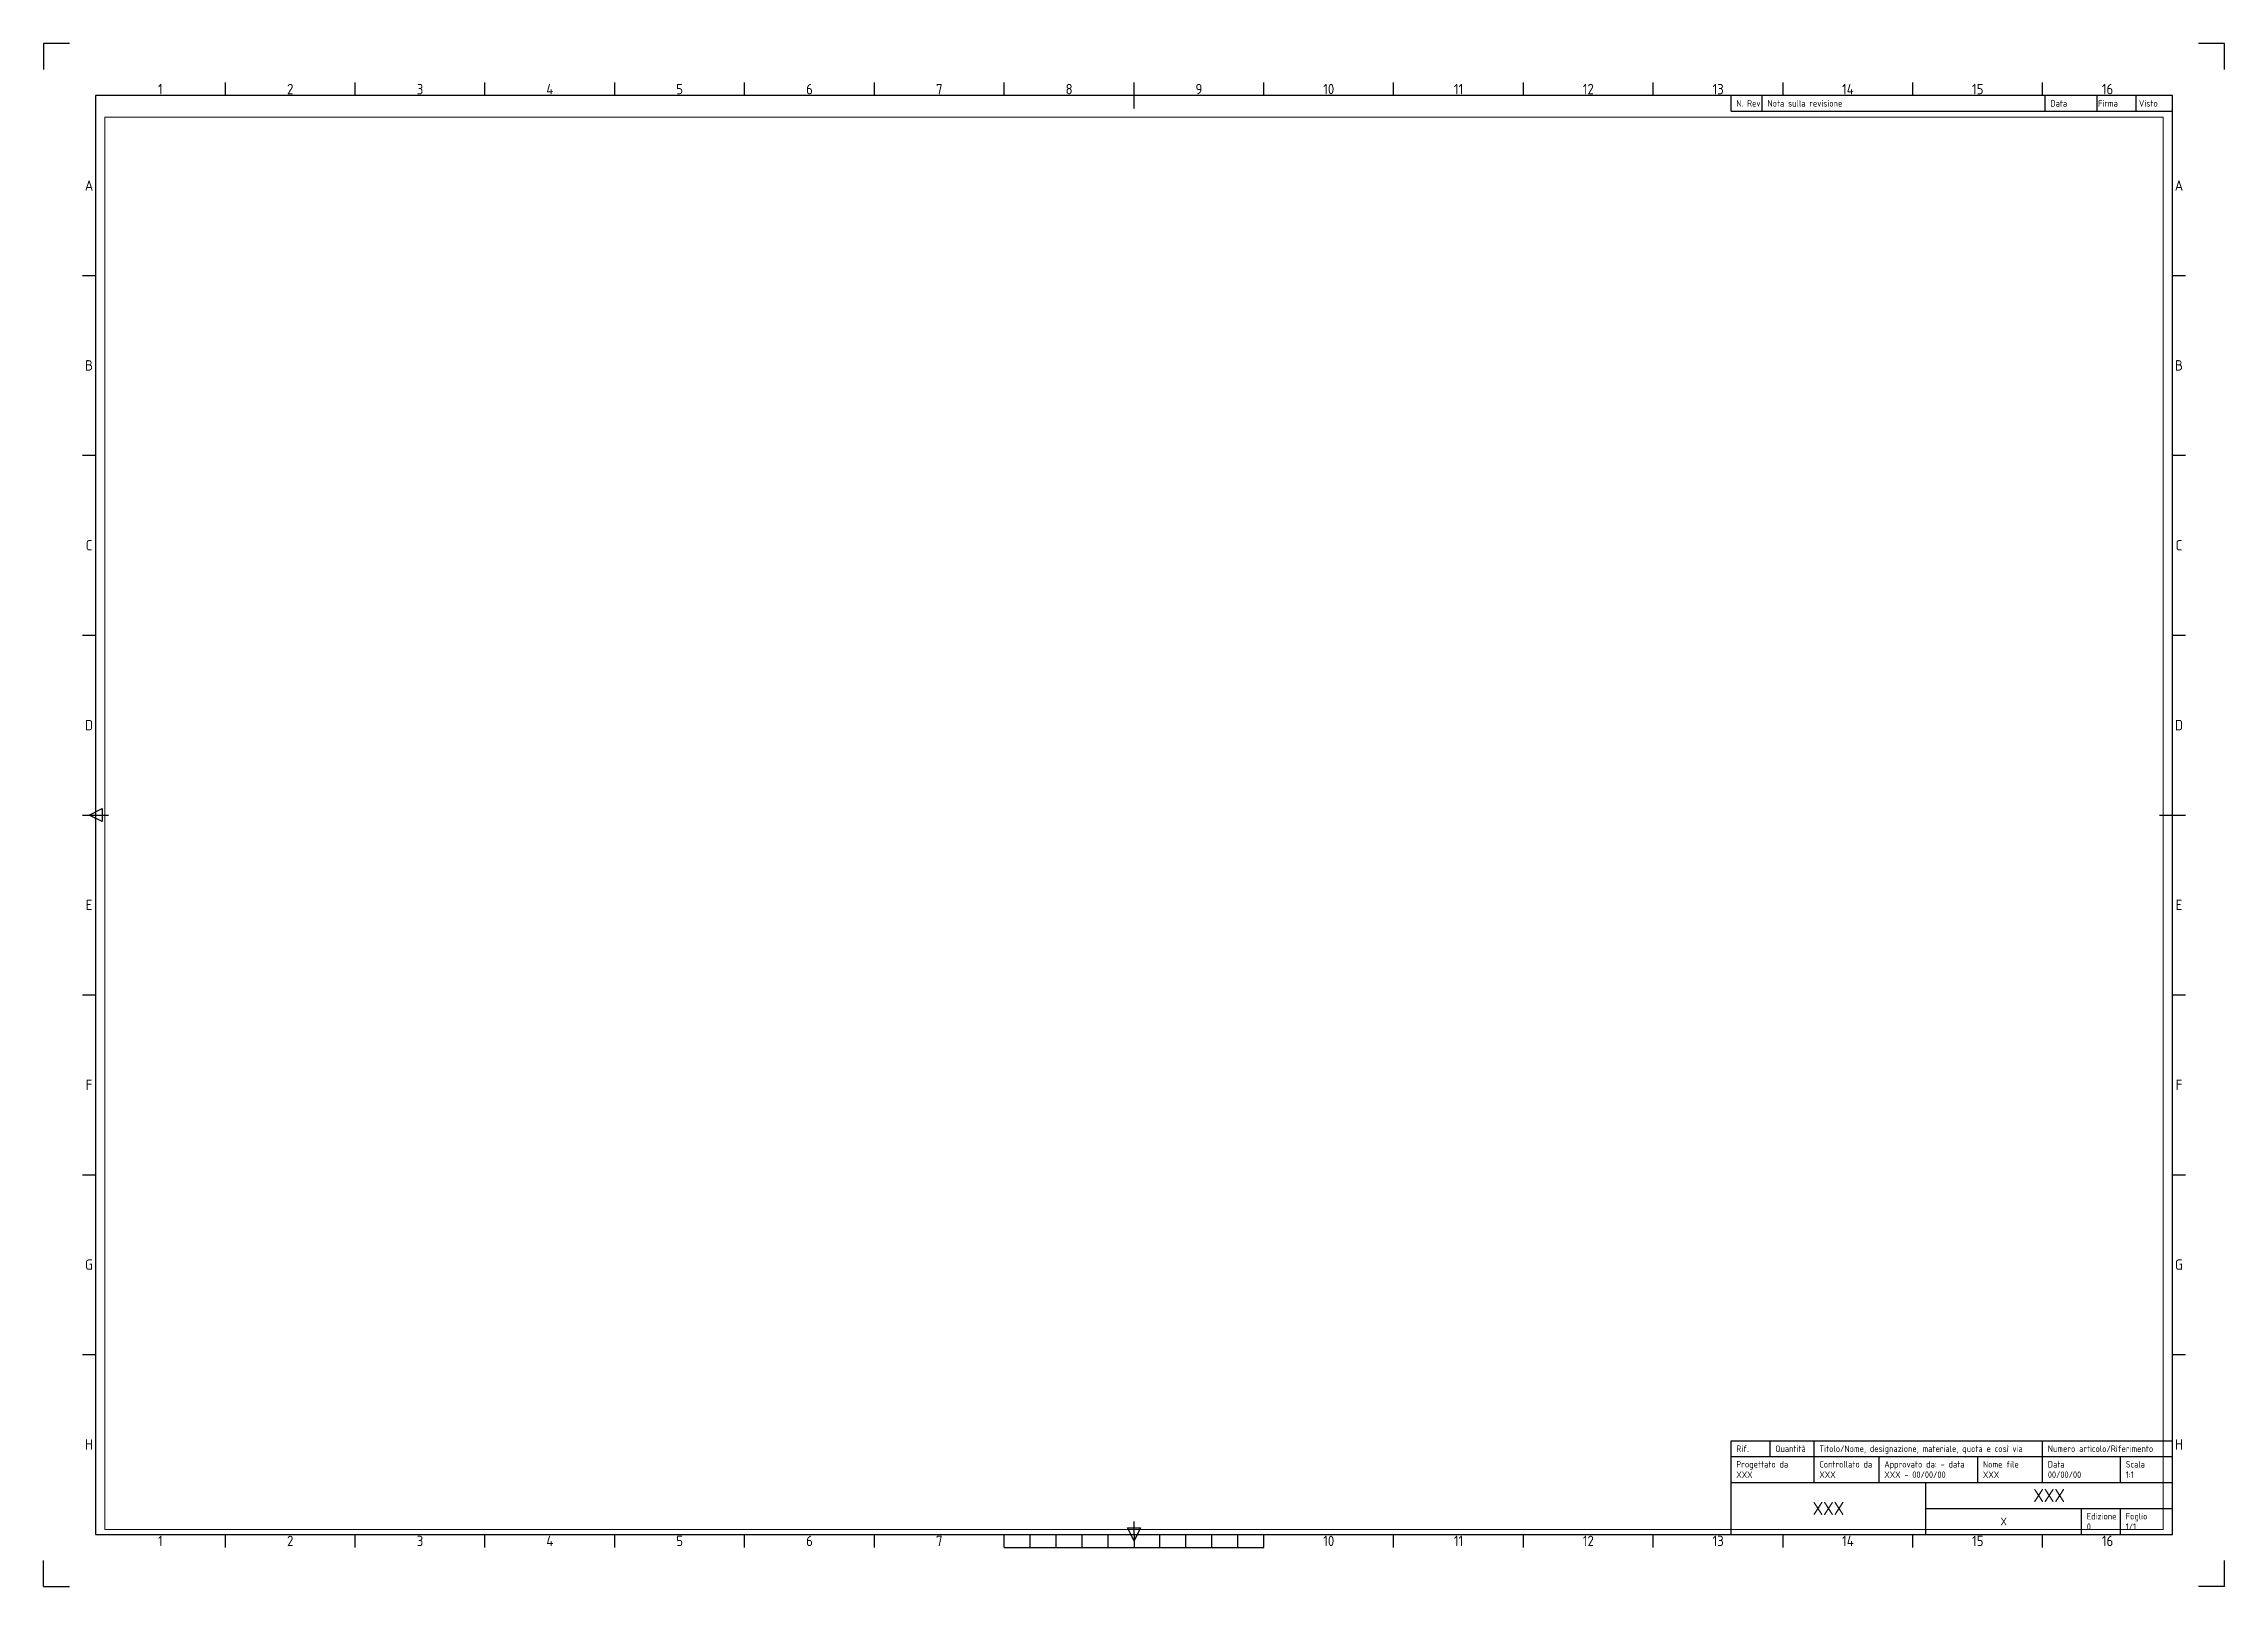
# Paper-space layout 'Layout ISO A1' of a CAD drawing. Header units: millimetres. Extents: x 0 to 840, y 0 to 594.
import ezdxf
from ezdxf.enums import TextEntityAlignment as Align

# ---------------------------------------------------------------- set-up
doc = ezdxf.new("R2010")
doc.units = ezdxf.units.MM
doc.header["$LTSCALE"] = 10
doc.layers.add('Cartiglio', color=7, linetype='Continuous')
doc.layers.add('Finestra', color=5, linetype='Continuous')
doc.styles.add('Proporzionale ISO', font='isocp.shx')

# ---------------------------------------------------------------- blocks, each defined once
blk = doc.blocks.new('Cartiglio ISO A1')
at = {"layer": 'Cartiglio'}
for p, q in [((10, 594), (0, 594)), ((0, 594), (0, 584)), ((840, 594), (830, 594)), ((840, 584), (840, 594)), ((820, 574), (20, 574)), ((20, 574), (20, 20)), ((70, 574), (70, 579)), ((120, 574), (120, 579)), ((170, 574), (170, 579)), ((220, 574), (220, 579)), ((270, 574), (270, 579)), ((320, 574), (320, 579)), ((370, 574), (370, 579)), ((420, 569), (420, 579)), ((470, 574), (470, 579)), ((520, 574), (520, 579)), ((570, 574), (570, 579)), ((620, 574), (620, 579)), ((650, 568), (650, 574)), ((662, 568), (662, 574)), ((670, 574), (670, 579)), ((720, 574), (720, 579)), ((770, 574), (770, 579)), ((771, 568), (771, 574)), ((791, 568), (791, 574)), ((806, 568), (806, 574)), ((820, 20), (820, 574)), ((650, 568), (820, 568)), ((15, 504.75), (20, 504.75)), ((820, 504.75), (825, 504.75)), ((15, 435.5), (20, 435.5)), ((820, 435.5), (825, 435.5)), ((15, 366.25), (20, 366.25)), ((820, 366.25), (825, 366.25)), ((15, 297), (25, 297)), ((17.5, 297), (22.5, 299.5)), ((22.5, 294.5), (17.5, 297)), ((22.5, 299.5), (22.5, 294.5)), ((815, 297), (825, 297)), ((15, 227.75), (20, 227.75)), ((820, 227.75), (825, 227.75)), ((15, 158.5), (20, 158.5)), ((820, 158.5), (825, 158.5)), ((15, 89.25), (20, 89.25)), ((820, 89.25), (825, 89.25)), ((650, 56), (820, 56)), ((650, 50), (650, 56)), ((665, 50), (665, 56)), ((682, 50), (682, 56)), ((770, 50), (770, 56)), ((650, 50), (820, 50)), ((650, 20), (650, 50)), ((682, 40), (682, 50)), ((707, 40), (707, 50)), ((745, 40), (745, 50)), ((770, 40), (770, 50)), ((800, 40), (800, 50)), ((650, 40), (820, 40)), ((725, 20), (725, 40)), ((725, 30), (820, 30)), ((785, 20), (785, 30)), ((800, 20), (800, 30)), ((20, 20), (820, 20)), ((70, 15), (70, 20)), ((120, 15), (120, 20)), ((170, 15), (170, 20)), ((220, 15), (220, 20)), ((270, 15), (270, 20)), ((320, 15), (320, 20)), ((370, 15), (370, 20)), ((380, 15), (380, 20)), ((390, 15), (390, 20)), ((400, 15), (400, 20)), ((410, 15), (410, 20)), ((417.5, 22.5), (422.5, 22.5)), ((420, 17.5), (417.5, 22.5)), ((420, 20), (420, 25)), ((422.5, 22.5), (420, 17.5)), ((420, 20), (420, 15)), ((430, 15), (430, 20)), ((440, 15), (440, 20)), ((450, 15), (450, 20)), ((460, 15), (460, 20)), ((470, 15), (470, 20)), ((520, 15), (520, 20)), ((570, 15), (570, 20)), ((620, 15), (620, 20)), ((670, 15), (670, 20)), ((720, 15), (720, 20)), ((770, 15), (770, 20)), ((0, 0), (0, 10)), ((370, 15), (470, 15)), ((840, 0), (840, 10)), ((0, 0), (10, 0)), ((840, 0), (830, 0))]:
    blk.add_line(p, q, dxfattribs=at)
at = {"layer": 'Cartiglio', "style": 'Proporzionale ISO'}
for s, p in [('1', (45, 576.5)), ('2', (95, 576.5)), ('3', (145, 576.5)), ('4', (195, 576.5)), ('5', (245, 576.5)), ('6', (295, 576.5)), ('7', (345, 576.5)), ('8', (395, 576.5)), ('9', (445, 576.5)), ('10', (495, 576.5)), ('11', (545, 576.5)), ('12', (595, 576.5)), ('13', (645, 576.5)), ('14', (695, 576.5)), ('15', (745, 576.5)), ('16', (795, 576.5)), ('A', (17.5, 539.375)), ('A', (822.5, 539.375)), ('B', (17.5, 470.125)), ('B', (822.5, 470.125)), ('C', (17.5, 400.875)), ('C', (822.5, 400.875)), ('D', (17.5, 331.625)), ('D', (822.5, 331.625)), ('E', (17.5, 262.375)), ('E', (822.5, 262.375)), ('F', (17.5, 193.125)), ('F', (822.5, 193.125)), ('G', (17.5, 123.875)), ('G', (822.5, 123.875)), ('H', (17.5, 54.625)), ('H', (822.5, 54.625)), ('1', (45, 17.5)), ('2', (95, 17.5)), ('3', (145, 17.5)), ('4', (195, 17.5)), ('5', (245, 17.5)), ('6', (295, 17.5)), ('7', (345, 17.5)), ('10', (495, 17.5)), ('11', (545, 17.5)), ('12', (595, 17.5)), ('13', (645, 17.5)), ('14', (695, 17.5)), ('15', (745, 17.5)), ('16', (795, 17.5))]:
    blk.add_text(s, height=4, dxfattribs=at).set_placement(p, align=Align.MIDDLE)
for s, p in [('N. Rev', (652, 571)), ('Nota sulla revisione', (664, 571)), ('Data', (773, 571)), ('Firma', (791.361, 571)), ('Visto', (807.083, 571)), ('Rif.', (652, 53)), ('Quantità', (667, 53)), ('Titolo/Nome, designazione, materiale, quota e così via', (684, 53)), ('Numero articolo/Riferimento', (772, 53)), ('Progettato da', (652, 47)), ('Controllato da', (684, 47)), ('Approvato da: - data', (709, 47)), ('Nome file', (747, 47)), ('Data', (772, 47)), ('Scala', (802, 47)), ('Edizione', (787, 27)), ('Foglio', (802, 27))]:
    blk.add_text(s, height=2.5, dxfattribs=at).set_placement(p, align=Align.MIDDLE_LEFT)
at = {"layer": 'Cartiglio', "style": 'Proporzionale ISO', "flags": 8}
for tag, p in [('DESIGNED_BY', (652, 43)), ('CHECKED_BY', (684, 43)), ('APPROVED_BY_DATE', (709, 43)), ('NOME FILE', (747, 43)), ('DATA', (772, 43)), ('SCALA', (802, 43)), ('EDIZIONE', (787, 23)), ('FOGLIO', (802, 23))]:
    blk.add_attdef(tag, text='', height=2.5, dxfattribs=at).set_placement(p, align=Align.MIDDLE_LEFT)
for tag, height, p in [('TITOLO', 5, (772.5, 35)), ('PROPRIETARIO', 5, (687.5, 30)), ('DRAWING_NUMBER', 3, (755, 25))]:
    blk.add_attdef(tag, text='', height=height, dxfattribs=at).set_placement(p, align=Align.MIDDLE)

psp = doc.layouts.new('Layout ISO A1')

# ---------------------------------------------------------------- block references
at = {"layer": 'Cartiglio'}
ref = psp.add_blockref('Cartiglio ISO A1', (0, 0), dxfattribs=at)
ref.add_attrib('CHECKED_BY', 'XXX', dxfattribs={"height": 2.5, "style": 'Proporzionale ISO'}).set_placement((684, 43), align=Align.MIDDLE_LEFT)
ref.add_attrib('PROPRIETARIO', 'XXX', dxfattribs={"height": 5, "style": 'Proporzionale ISO'}).set_placement((687.5, 30), align=Align.MIDDLE)
ref.add_attrib('DESIGNED_BY', 'XXX', dxfattribs={"height": 2.5, "style": 'Proporzionale ISO'}).set_placement((652, 43), align=Align.MIDDLE_LEFT)
ref.add_attrib('NOME FILE', 'XXX', dxfattribs={"height": 2.5, "style": 'Proporzionale ISO'}).set_placement((747, 43), align=Align.MIDDLE_LEFT)
ref.add_attrib('DRAWING_NUMBER', 'X', dxfattribs={"height": 3, "style": 'Proporzionale ISO'}).set_placement((755, 25), align=Align.MIDDLE)
ref.add_attrib('APPROVED_BY_DATE', 'XXX - 00/00/00', dxfattribs={"height": 2.5, "style": 'Proporzionale ISO'}).set_placement((709, 43), align=Align.MIDDLE_LEFT)
ref.add_attrib('TITOLO', 'XXX', dxfattribs={"height": 5, "style": 'Proporzionale ISO'}).set_placement((772.5, 35), align=Align.MIDDLE)
ref.add_attrib('DATA', '00/00/00', dxfattribs={"height": 2.5, "style": 'Proporzionale ISO'}).set_placement((772, 43), align=Align.MIDDLE_LEFT)
ref.add_attrib('EDIZIONE', '0', dxfattribs={"height": 2.5, "style": 'Proporzionale ISO'}).set_placement((787, 23), align=Align.MIDDLE_LEFT)
ref.add_attrib('FOGLIO', '1/1', dxfattribs={"height": 2.5, "style": 'Proporzionale ISO'}).set_placement((802, 23), align=Align.MIDDLE_LEFT)
ref.add_attrib('SCALA', '1:1', dxfattribs={"height": 2.5, "style": 'Proporzionale ISO'}).set_placement((802, 43), align=Align.MIDDLE_LEFT)

# ---------------------------------------------------------------- viewports
at = {"layer": 'Finestra'}
psp.add_viewport(center=(420.05, 293.84), size=(792.85, 543.8077), view_center_point=(15035.42, 8654.97), view_height=27190.3838, dxfattribs=at)

doc.saveas('drawing.dxf')
